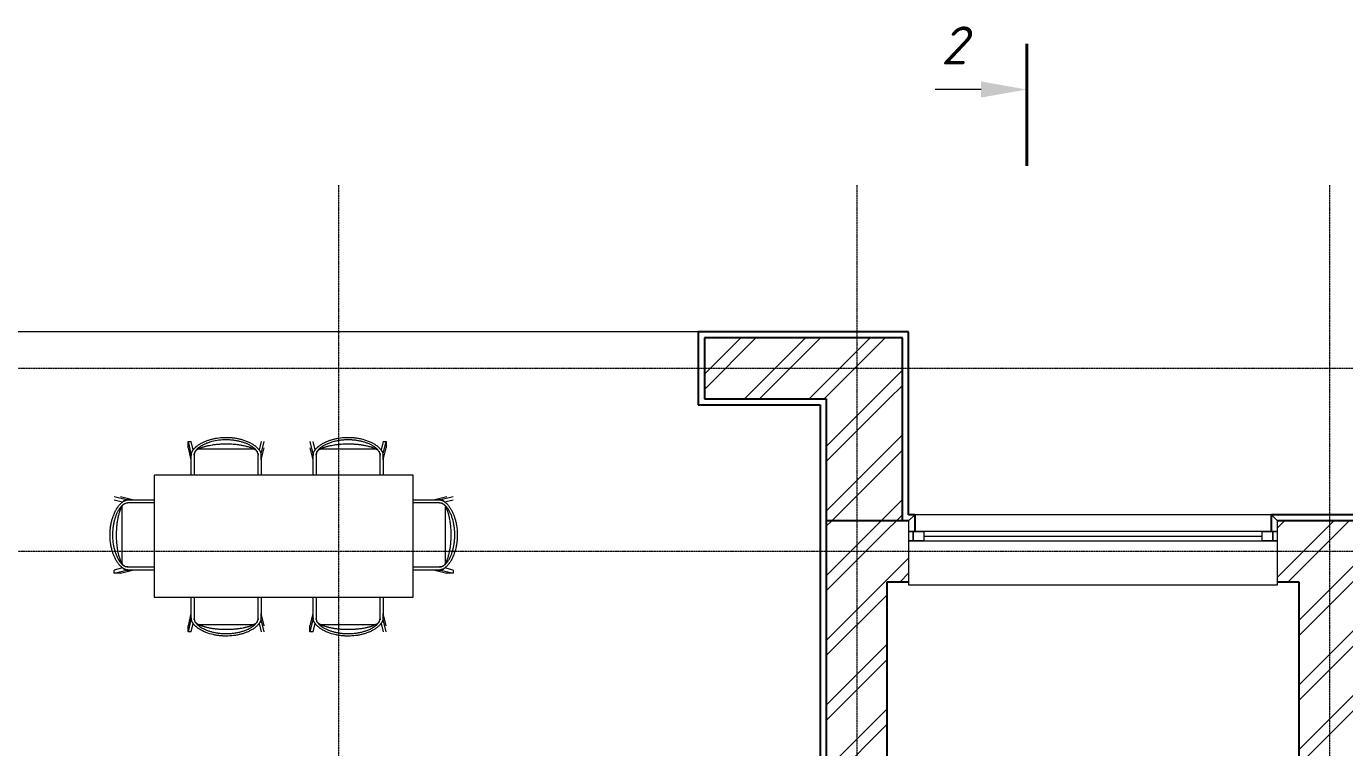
# Model space of a CAD drawing. Header units: millimetres. Extents: x -5016 to 45820, y -6019 to 24496.
# Drawn here: x 4053 to 12700, y 14212 to 18943 of the extents above; entities that cross this region are included whole.
import ezdxf

# ---------------------------------------------------------------- set-up
doc = ezdxf.new("R2010")
doc.units = ezdxf.units.MM
doc.linetypes.add('Осевая 12-2-2', pattern=[16, 12, -2, 0, -2])
doc.linetypes.add('Пунктир 2-1_5', pattern=[3.5, 2, -1.5])
for name, color, linetype, lineweight in [('A-FLOR', 9, 'Continuous', 13), ('A-GLAZ', 8, 'Continuous', 13), ('A-WALL', 8, 'Continuous', 13), ('A-WALL-PATT', 8, 'Continuous', 13), ('G-ANNO-SYMB', 8, 'Continuous', 13), ('I-FURN', 9, 'Continuous', 13), ('S-GRID', 8, 'Continuous', 13), ('S-STRS', 9, 'Continuous', 13), ('АР_подложка', 8, 'Continuous', 13)]:
    doc.layers.add(name, color=color, linetype=linetype, lineweight=lineweight)
doc.styles.add('ISOCPEUR_I', font='isocpeui.ttf', dxfattribs={"height": 250})
pattern_1 = [(45, (0, 0), (-212.132, 212.132), []), (45, (0, 100), (-212.132, 212.132), [])]

# ---------------------------------------------------------------- blocks, each defined once
blk = doc.blocks.new('INT Стол прямоугольный - INT Стол прямоугольный-1564054-Этаж 1 - Планировка')
at = {"layer": 'I-FURN'}
for p, q in [((850, 400), (-850, 400)), ((-850, 400), (-850, -400)), ((850, -400), (850, 400)), ((-850, -400), (850, -400))]:
    blk.add_line(p, q, dxfattribs=at)
blk = doc.blocks.new('INT Стул Wooden - INT Стул Wooden-V5-Этаж 1 - Планировка')
at = {"layer": 'I-FURN'}
for p, q in [((-230, -160), (-230, -32.4)), ((-210, -32.4), (-210, -163.9)), ((210, -163.9), (210, -32.4)), ((230, -32.4), (230, -160)), ((-230.7, -132.8), (-250, -212.2)), ((-230.5, -171.9), (-250, -252.2)), ((-230.7, -132.8), (-230.5, -171.9)), ((-230, -160), (-230, -171.5)), ((-210, -173.4), (-210, -163.9)), ((210, -163.9), (210, -173.4)), ((230, -171.5), (230, -160)), ((230.5, -171.9), (230.7, -132.8)), ((250, -252.2), (230.5, -171.9)), ((250, -212.2), (230.7, -132.8)), ((-230, -252.2), (-216.7, -197.7)), ((-182.7, -203.4), (182.7, -203.4)), ((216.7, -197.7), (230, -252.2)), ((250, -252.2), (230, -252.2)), ((250, -212.2), (250, -252.2))]:
    blk.add_line(p, q, dxfattribs=at)
for points, knots in [([(230, -160), (229.8, -163.5), (228.9, -170.5), (226.5, -178.8), (224, -185.1), (220.7, -191.2), (216.7, -197.1), (212.9, -201.9), (210.7, -204.6), (207.3, -208.6), (202.9, -212.9), (197.7, -217.7), (192.3, -222.3), (185.3, -227.6), (176.5, -233.6), (167.4, -239.1), (158.1, -244.2), (145.4, -250.5), (128.9, -257.5), (107.7, -264.7), (85, -270.8), (53.1, -277), (20.4, -280.1), (-12.2, -280.1), (-36.7, -278.5), (-61, -275.4), (-85, -270.8), (-108.7, -264.4), (-131.8, -256.4), (-150.4, -248.2), (-164.8, -240.7), (-173.5, -235.5), (-180.2, -231.1), (-185.2, -227.6), (-190.1, -224), (-194.8, -220.2), (-199.3, -216.2), (-203.8, -212.1), (-208, -207.8), (-211.3, -204), (-213.8, -200.8), (-216.2, -197.6), (-219.2, -193.5), (-222.3, -188.3), (-224.9, -183), (-226.9, -177.5), (-229, -170), (-229.8, -164), (-230, -160)], [-1, -1, -1, -1, -0.980978, -0.961957, -0.952446, -0.942935, -0.923913, -0.914402, -0.909647, -0.904891, -0.88587, -0.876359, -0.866848, -0.847826, -0.828804, -0.809783, -0.790761, -0.771739, -0.733696, -0.695652, -0.652174, -0.608696, -0.521739, -0.478261, -0.434783, -0.391304, -0.347826, -0.304348, -0.26087, -0.217391, -0.195652, -0.173913, -0.163043, -0.152174, -0.141304, -0.130435, -0.119565, -0.108696, -0.097826, -0.086957, -0.081522, -0.076087, -0.065217, -0.054348, -0.043478, -0.032609, -0.021739, 0, 0, 0, 0]), ([(-230, -171.5), (-229.3, -175.1), (-227.8, -180.2), (-224.9, -186.5), (-222.7, -190.2), (-221.2, -192.4), (-220.6, -193.2), (-220.6, -193.3)], [-1, -1, -1, -1, -0.97916667, -0.96875, -0.95833333, -0.953125, -0.95238095, -0.95238095, -0.95238095, -0.95238095]), ([(-210, -163.9), (-209.7, -167.5), (-208.5, -174.2), (-206, -181.3), (-203.9, -185.8), (-202.3, -188.7), (-199.1, -193.7), (-194.5, -199), (-190.4, -203.3), (-188, -205.7), (-184.2, -209.2), (-179.5, -213), (-174.6, -216.5), (-171.8, -218.5), (-167.5, -221.4), (-160.9, -225.5), (-151.7, -230.5), (-142.4, -235.1), (-132.7, -239.3), (-119.8, -244.3), (-103.2, -249.7), (-82.1, -255.1), (-59.6, -259.4), (-35.8, -262.3), (-12, -263.8), (20, -263.8), (59.7, -260.2), (98.7, -251.5), (125, -242.5), (139.6, -236.4), (148.5, -232.1), (155.5, -228.4), (160.7, -225.6), (165.8, -222.5), (170.7, -219.3), (175.6, -215.8), (180.4, -212.3), (184.2, -209.1), (187.1, -206.5), (189.2, -204.4), (191.3, -202.3), (194, -199.5), (197.3, -195.7), (200.3, -191.8), (202.4, -188.6), (203.8, -186.1), (205, -183.5), (206.5, -180), (208.6, -173.7), (209.6, -167.9), (210, -163.9)], [-1, -1, -1, -1, -0.979167, -0.958333, -0.953125, -0.947917, -0.9375, -0.916667, -0.90625, -0.901042, -0.895833, -0.875, -0.864583, -0.859375, -0.854167, -0.833333, -0.8125, -0.791667, -0.770833, -0.75, -0.708333, -0.666667, -0.619048, -0.571429, -0.52381, -0.47619, -0.380952, -0.285714, -0.238095, -0.214286, -0.190476, -0.178571, -0.166667, -0.154762, -0.142857, -0.130952, -0.119048, -0.107143, -0.10119, -0.095238, -0.089286, -0.083333, -0.071429, -0.059524, -0.053571, -0.047619, -0.041667, -0.035714, -0.02381, 0, 0, 0, 0]), ([(220.6, -193.3), (221.1, -192.5), (222.3, -190.9), (224.3, -187.6), (227.4, -181.5), (229.2, -175.6), (230, -171.5)], [-0.04761905, -0.04761905, -0.04761905, -0.04761905, -0.04166667, -0.03571429, -0.02380952, 0, 0, 0, 0]), ([(-201.1, -190.4), (-201.7, -189.7), (-203.3, -187.7), (-204.7, -185.5), (-205.6, -183.9)], [-0.0431279, -0.0431279, -0.0431279, -0.0431279, -0.0375, -0.025, -0.025, -0.025, -0.025]), ([(198.1, -193.7), (197.8, -194), (195.5, -196.1), (190.4, -199.6), (184.5, -202.7), (181, -204.6), (179.8, -205.2), (177.9, -206.2), (173.7, -208.3), (168.4, -210.5), (163, -212.6), (157.7, -214.6), (150.8, -217), (142.5, -219.5), (134.2, -221.8), (125.8, -224), (117.3, -225.9), (106.1, -228.2), (90.2, -231), (69, -233.9), (46.2, -236), (23.1, -237.3), (0.1, -237.7), (-23.1, -237.3), (-46, -236), (-69.2, -233.9), (-88, -231.3), (-103.3, -228.7), (-118.5, -225.7), (-133.1, -222.2), (-146.1, -218.4), (-153.5, -216.1), (-158.9, -214.1), (-164.4, -212.1), (-169.7, -210), (-174.2, -208), (-177.2, -206.6), (-178.9, -205.7), (-180.1, -205.1), (-181.4, -204.4), (-183.1, -203.5), (-186.1, -201.9), (-190.4, -199.5), (-194.3, -196.9), (-196.9, -194.8), (-197.9, -193.9), (-198.2, -193.6)], [-0.9467731, -0.9467731, -0.9467731, -0.9467731, -0.94375, -0.925, -0.90625, -0.9015625, -0.8992187, -0.896875, -0.8875, -0.86875, -0.859375, -0.85, -0.83125, -0.8125, -0.79375, -0.775, -0.75625, -0.7375, -0.7, -0.65, -0.6, -0.55, -0.5, -0.45, -0.4, -0.35, -0.3, -0.275, -0.25, -0.2, -0.175, -0.1625, -0.15, -0.1375, -0.125, -0.1125, -0.10625, -0.103125, -0.1, -0.096875, -0.09375, -0.0875, -0.075, -0.0625, -0.05625, -0.053125, -0.053125, -0.053125, -0.053125]), ([(205.6, -183.8), (204.7, -185.4), (203.3, -187.7), (201.6, -189.8), (201.1, -190.4)], [-0.975298, -0.975298, -0.975298, -0.975298, -0.9625, -0.95685193, -0.95685193, -0.95685193, -0.95685193])]:
    blk.add_open_spline(points, degree=3, knots=knots, dxfattribs=at)
blk = doc.blocks.new('INT Стул Wooden - INT Стул Wooden-V6-Этаж 1 - Планировка')
at = {"layer": 'I-FURN'}
for p, q in [((-250, 252.2), (-230.5, 171.9)), ((-250, 212.2), (-230.7, 132.8)), ((-216.7, 197.7), (-230, 252.2)), ((-210, 163.9), (-210, 173.4)), ((182.7, 203.4), (-182.7, 203.4)), ((210, 173.4), (210, 163.9)), ((230, 252.2), (216.7, 197.7)), ((230, 252.2), (250, 252.2)), ((230.5, 171.9), (250, 252.2)), ((230.7, 132.8), (250, 212.2)), ((250, 252.2), (250, 212.2)), ((-230.5, 171.9), (-230.7, 132.8)), ((-230, 171.5), (-230, 160)), ((-230, 32.4), (-230, 160)), ((-210, 163.9), (-210, 32.4)), ((210, 32.4), (210, 163.9)), ((230, 160), (230, 171.5)), ((230, 160), (230, 32.4)), ((230.7, 132.8), (230.5, 171.9))]:
    blk.add_line(p, q, dxfattribs=at)
for points, knots in [([(-230, 160), (-229.8, 163.5), (-228.9, 170.5), (-226.6, 178.7), (-224, 185), (-220.7, 191.2), (-216.7, 197.1), (-212.9, 201.9), (-210.7, 204.6), (-207.3, 208.6), (-202.9, 213), (-197.6, 217.7), (-192.3, 222.3), (-185.2, 227.7), (-176.4, 233.6), (-167.4, 239.2), (-158, 244.2), (-145.4, 250.5), (-128.9, 257.5), (-107.7, 264.7), (-85, 270.8), (-53.1, 277), (-20.4, 280.1), (12.3, 280.1), (36.7, 278.5), (61.1, 275.4), (93, 269.2), (124.4, 259.7), (150.4, 248.2), (164.8, 240.7), (173.5, 235.5), (180.3, 231), (185.3, 227.6), (190.1, 224), (194.8, 220.2), (199.4, 216.2), (203.8, 212), (208.1, 207.7), (211.3, 204), (213.8, 200.8), (216.2, 197.6), (219.2, 193.5), (222.3, 188.4), (224.9, 183.1), (226.9, 177.6), (228.9, 170), (229.8, 164.1), (230, 160)], [-1, -1, -1, -1, -0.980978, -0.961957, -0.952446, -0.942935, -0.923913, -0.914402, -0.909647, -0.904891, -0.88587, -0.876359, -0.866848, -0.847826, -0.828804, -0.809783, -0.790761, -0.771739, -0.733696, -0.695652, -0.652174, -0.608696, -0.521739, -0.478261, -0.434783, -0.391304, -0.347826, -0.26087, -0.217391, -0.195652, -0.173913, -0.163043, -0.152174, -0.141304, -0.130435, -0.119565, -0.108696, -0.097826, -0.086957, -0.081522, -0.076087, -0.065217, -0.054348, -0.043478, -0.032609, -0.021739, 0, 0, 0, 0]), ([(210, 163.9), (209.7, 167.4), (208.5, 174.2), (206.1, 181.3), (203.9, 185.8), (202.3, 188.7), (199.1, 193.7), (194.5, 199), (190.3, 203.3), (187.9, 205.7), (184.1, 209.2), (179.4, 213), (174.5, 216.6), (171.6, 218.6), (167.4, 221.5), (160.7, 225.6), (151.6, 230.6), (142.3, 235.1), (132.7, 239.3), (119.8, 244.3), (103.3, 249.7), (82.1, 255.1), (59.6, 259.4), (35.9, 262.3), (12, 263.8), (-12, 263.8), (-35.8, 262.3), (-59.6, 259.4), (-83.1, 255), (-106.1, 249), (-124.9, 242.5), (-139.6, 236.3), (-148.6, 232.1), (-155.6, 228.4), (-160.8, 225.5), (-165.9, 222.4), (-170.9, 219.2), (-175.7, 215.8), (-180.4, 212.2), (-184.3, 209.1), (-187.2, 206.4), (-189.2, 204.4), (-191.3, 202.3), (-194, 199.5), (-197.3, 195.8), (-200.3, 191.9), (-202.3, 188.6), (-203.7, 186.1), (-205, 183.6), (-206.4, 180.1), (-208.6, 173.8), (-209.6, 168), (-210, 163.9)], [-1, -1, -1, -1, -0.979167, -0.958333, -0.953125, -0.947917, -0.9375, -0.916667, -0.90625, -0.901042, -0.895833, -0.875, -0.864583, -0.859375, -0.854167, -0.833333, -0.8125, -0.791667, -0.770833, -0.75, -0.708333, -0.666667, -0.619048, -0.571429, -0.52381, -0.47619, -0.428571, -0.380952, -0.333333, -0.285714, -0.238095, -0.214286, -0.190476, -0.178571, -0.166667, -0.154762, -0.142857, -0.130952, -0.119048, -0.107143, -0.10119, -0.095238, -0.089286, -0.083333, -0.071429, -0.059524, -0.053571, -0.047619, -0.041667, -0.035714, -0.02381, 0, 0, 0, 0]), ([(-220.6, 193.3), (-221.1, 192.5), (-222.3, 190.9), (-224.3, 187.6), (-226.5, 183.2), (-228.6, 177.6), (-229.6, 173.5), (-230, 171.5)], [-0.04761905, -0.04761905, -0.04761905, -0.04761905, -0.04166667, -0.03571429, -0.02380952, -0.01190476, 0, 0, 0, 0]), ([(-205.6, 183.9), (-204.7, 185.5), (-203.3, 187.7), (-201.7, 189.7), (-201.1, 190.4)], [-0.97502393, -0.97502393, -0.97502393, -0.97502393, -0.9625, -0.9568721, -0.9568721, -0.9568721, -0.9568721]), ([(-198.2, 193.6), (-197.9, 193.9), (-195.5, 196.1), (-190.4, 199.6), (-184.6, 202.7), (-181.1, 204.5), (-179.8, 205.2), (-177.9, 206.2), (-173.7, 208.3), (-168.4, 210.5), (-163, 212.6), (-157.6, 214.6), (-150.7, 217), (-142.4, 219.5), (-134.1, 221.9), (-125.8, 224), (-117.5, 225.8), (-106.2, 228.2), (-89.9, 231.1), (-69.2, 233.9), (-46, 236), (-23.1, 237.3), (0.1, 237.7), (23.1, 237.3), (46.2, 236), (69, 233.9), (92.1, 230.7), (110.8, 227.3), (125.8, 224), (137, 221.1), (146.2, 218.4), (153.6, 216), (159, 214.1), (164.4, 212.1), (169.7, 210), (174.1, 208), (177.1, 206.6), (178.8, 205.7), (180.1, 205.1), (181.3, 204.4), (183, 203.5), (186, 201.9), (190.3, 199.6), (194.3, 196.9), (196.8, 194.9), (197.8, 193.9), (198.2, 193.6)], [-0.9467413, -0.9467413, -0.9467413, -0.9467413, -0.94375, -0.925, -0.90625, -0.9015625, -0.8992187, -0.896875, -0.8875, -0.86875, -0.859375, -0.85, -0.83125, -0.8125, -0.79375, -0.775, -0.75625, -0.7375, -0.7, -0.65, -0.6, -0.55, -0.5, -0.45, -0.4, -0.35, -0.3, -0.25, -0.225, -0.2, -0.175, -0.1625, -0.15, -0.1375, -0.125, -0.1125, -0.10625, -0.103125, -0.1, -0.096875, -0.09375, -0.0875, -0.075, -0.0625, -0.05625, -0.053125, -0.053125, -0.053125, -0.053125]), ([(201.1, 190.4), (201.6, 189.8), (203.2, 187.7), (204.7, 185.5), (205.6, 183.9)], [-0.04314807, -0.04314807, -0.04314807, -0.04314807, -0.0375, -0.025, -0.025, -0.025, -0.025]), ([(230, 171.5), (229.3, 175.1), (227.8, 180.2), (224.9, 186.5), (222.7, 190.2), (221.2, 192.4), (220.6, 193.2), (220.6, 193.3)], [-1, -1, -1, -1, -0.97916667, -0.96875, -0.95833333, -0.953125, -0.95238095, -0.95238095, -0.95238095, -0.95238095])]:
    blk.add_open_spline(points, degree=3, knots=knots, dxfattribs=at)
blk = doc.blocks.new('INT Стул Wooden - INT Стул Wooden-V7-Этаж 1 - Планировка')
at = {"layer": 'I-FURN'}
for p, q in [((-230, -160), (-230, 8.9)), ((-210, 8.9), (-210, -163.9)), ((210, -163.9), (210, 8.9)), ((230, 8.9), (230, -160)), ((-230.7, -132.8), (-250, -212.2)), ((-230.5, -171.9), (-250, -252.2)), ((-230.7, -132.8), (-230.5, -171.9)), ((-230, -160), (-230, -171.5)), ((-210, -173.4), (-210, -163.9)), ((210, -163.9), (210, -173.4)), ((230, -171.5), (230, -160)), ((230.5, -171.9), (230.7, -132.8)), ((250, -252.2), (230.5, -171.9)), ((250, -212.2), (230.7, -132.8)), ((-230, -252.2), (-216.7, -197.7)), ((-182.7, -203.4), (182.7, -203.4)), ((216.7, -197.7), (230, -252.2)), ((250, -252.2), (230, -252.2)), ((250, -212.2), (250, -252.2))]:
    blk.add_line(p, q, dxfattribs=at)
for points, knots in [([(230, -160), (229.8, -163.5), (228.9, -170.5), (226.5, -178.8), (224, -185.1), (220.7, -191.2), (216.7, -197.1), (212.9, -201.9), (210.7, -204.6), (207.3, -208.6), (202.9, -212.9), (197.7, -217.7), (192.3, -222.3), (185.3, -227.6), (176.5, -233.6), (167.4, -239.1), (158.1, -244.2), (145.4, -250.5), (128.9, -257.5), (107.7, -264.7), (85, -270.8), (53.1, -277), (20.4, -280.1), (-12.2, -280.1), (-36.7, -278.5), (-61, -275.4), (-85, -270.8), (-108.7, -264.4), (-131.8, -256.4), (-150.4, -248.2), (-164.8, -240.7), (-173.5, -235.5), (-180.2, -231.1), (-185.2, -227.6), (-190.1, -224), (-194.8, -220.2), (-199.3, -216.2), (-203.8, -212.1), (-208, -207.8), (-211.3, -204), (-213.8, -200.8), (-216.2, -197.6), (-219.2, -193.5), (-222.3, -188.3), (-224.9, -183), (-226.9, -177.5), (-229, -170), (-229.8, -164), (-230, -160)], [-1, -1, -1, -1, -0.980978, -0.961957, -0.952446, -0.942935, -0.923913, -0.914402, -0.909647, -0.904891, -0.88587, -0.876359, -0.866848, -0.847826, -0.828804, -0.809783, -0.790761, -0.771739, -0.733696, -0.695652, -0.652174, -0.608696, -0.521739, -0.478261, -0.434783, -0.391304, -0.347826, -0.304348, -0.26087, -0.217391, -0.195652, -0.173913, -0.163043, -0.152174, -0.141304, -0.130435, -0.119565, -0.108696, -0.097826, -0.086957, -0.081522, -0.076087, -0.065217, -0.054348, -0.043478, -0.032609, -0.021739, 0, 0, 0, 0]), ([(-230, -171.5), (-229.3, -175.1), (-227.8, -180.2), (-224.9, -186.5), (-222.7, -190.2), (-221.2, -192.4), (-220.6, -193.2), (-220.6, -193.3)], [-1, -1, -1, -1, -0.97916667, -0.96875, -0.95833333, -0.953125, -0.95238095, -0.95238095, -0.95238095, -0.95238095]), ([(-210, -163.9), (-209.7, -167.5), (-208.5, -174.2), (-206, -181.3), (-203.9, -185.8), (-202.3, -188.7), (-199.1, -193.7), (-194.5, -199), (-190.4, -203.3), (-188, -205.7), (-184.2, -209.2), (-179.5, -213), (-174.6, -216.5), (-171.8, -218.5), (-167.5, -221.4), (-160.9, -225.5), (-151.7, -230.5), (-142.4, -235.1), (-132.7, -239.3), (-119.8, -244.3), (-103.2, -249.7), (-82.1, -255.1), (-59.6, -259.4), (-35.8, -262.3), (-12, -263.8), (20, -263.8), (59.7, -260.2), (98.7, -251.5), (125, -242.5), (139.6, -236.4), (148.5, -232.1), (155.5, -228.4), (160.7, -225.6), (165.8, -222.5), (170.7, -219.3), (175.6, -215.8), (180.4, -212.3), (184.2, -209.1), (187.1, -206.5), (189.2, -204.4), (191.3, -202.3), (194, -199.5), (197.3, -195.7), (200.3, -191.8), (202.4, -188.6), (203.8, -186.1), (205, -183.5), (206.5, -180), (208.6, -173.7), (209.6, -167.9), (210, -163.9)], [-1, -1, -1, -1, -0.979167, -0.958333, -0.953125, -0.947917, -0.9375, -0.916667, -0.90625, -0.901042, -0.895833, -0.875, -0.864583, -0.859375, -0.854167, -0.833333, -0.8125, -0.791667, -0.770833, -0.75, -0.708333, -0.666667, -0.619048, -0.571429, -0.52381, -0.47619, -0.380952, -0.285714, -0.238095, -0.214286, -0.190476, -0.178571, -0.166667, -0.154762, -0.142857, -0.130952, -0.119048, -0.107143, -0.10119, -0.095238, -0.089286, -0.083333, -0.071429, -0.059524, -0.053571, -0.047619, -0.041667, -0.035714, -0.02381, 0, 0, 0, 0]), ([(220.6, -193.3), (221.1, -192.5), (222.3, -190.9), (224.3, -187.6), (227.4, -181.5), (229.2, -175.6), (230, -171.5)], [-0.04761905, -0.04761905, -0.04761905, -0.04761905, -0.04166667, -0.03571429, -0.02380952, 0, 0, 0, 0]), ([(-201.1, -190.4), (-201.7, -189.7), (-203.3, -187.7), (-204.7, -185.5), (-205.6, -183.9)], [-0.0431279, -0.0431279, -0.0431279, -0.0431279, -0.0375, -0.025, -0.025, -0.025, -0.025]), ([(198.1, -193.7), (197.8, -194), (195.5, -196.1), (190.4, -199.6), (184.5, -202.7), (181, -204.6), (179.8, -205.2), (177.9, -206.2), (173.7, -208.3), (168.4, -210.5), (163, -212.6), (157.7, -214.6), (150.8, -217), (142.5, -219.5), (134.2, -221.8), (125.8, -224), (117.3, -225.9), (106.1, -228.2), (90.2, -231), (69, -233.9), (46.2, -236), (23.1, -237.3), (0.1, -237.7), (-23.1, -237.3), (-46, -236), (-69.2, -233.9), (-88, -231.3), (-103.3, -228.7), (-118.5, -225.7), (-133.1, -222.2), (-146.1, -218.4), (-153.5, -216.1), (-158.9, -214.1), (-164.4, -212.1), (-169.7, -210), (-174.2, -208), (-177.2, -206.6), (-178.9, -205.7), (-180.1, -205.1), (-181.4, -204.4), (-183.1, -203.5), (-186.1, -201.9), (-190.4, -199.5), (-194.3, -196.9), (-196.9, -194.8), (-197.9, -193.9), (-198.2, -193.6)], [-0.9467731, -0.9467731, -0.9467731, -0.9467731, -0.94375, -0.925, -0.90625, -0.9015625, -0.8992187, -0.896875, -0.8875, -0.86875, -0.859375, -0.85, -0.83125, -0.8125, -0.79375, -0.775, -0.75625, -0.7375, -0.7, -0.65, -0.6, -0.55, -0.5, -0.45, -0.4, -0.35, -0.3, -0.275, -0.25, -0.2, -0.175, -0.1625, -0.15, -0.1375, -0.125, -0.1125, -0.10625, -0.103125, -0.1, -0.096875, -0.09375, -0.0875, -0.075, -0.0625, -0.05625, -0.053125, -0.053125, -0.053125, -0.053125]), ([(205.6, -183.8), (204.7, -185.4), (203.3, -187.7), (201.6, -189.8), (201.1, -190.4)], [-0.975298, -0.975298, -0.975298, -0.975298, -0.9625, -0.95685193, -0.95685193, -0.95685193, -0.95685193])]:
    blk.add_open_spline(points, degree=3, knots=knots, dxfattribs=at)
blk = doc.blocks.new('INT Стул Wooden - INT Стул Wooden-V8-Этаж 1 - Планировка')
at = {"layer": 'I-FURN'}
for p, q in [((-250, 252.2), (-230.5, 171.9)), ((-250, 212.2), (-230.7, 132.8)), ((-216.7, 197.7), (-230, 252.2)), ((-210, 163.9), (-210, 173.4)), ((182.7, 203.4), (-182.7, 203.4)), ((210, 173.4), (210, 163.9)), ((230, 252.2), (216.7, 197.7)), ((230, 252.2), (250, 252.2)), ((230.5, 171.9), (250, 252.2)), ((230.7, 132.8), (250, 212.2)), ((250, 252.2), (250, 212.2)), ((-230.5, 171.9), (-230.7, 132.8)), ((-230, 171.5), (-230, 160)), ((-230, 24.4), (-230, 160)), ((-210, 163.9), (-210, 24.4)), ((210, 24.4), (210, 163.9)), ((230, 160), (230, 171.5)), ((230, 160), (230, 24.4)), ((230.7, 132.8), (230.5, 171.9))]:
    blk.add_line(p, q, dxfattribs=at)
for points, knots in [([(-230, 160), (-229.8, 163.5), (-228.9, 170.5), (-226.6, 178.7), (-224, 185), (-220.7, 191.2), (-216.7, 197.1), (-212.9, 201.9), (-210.7, 204.6), (-207.3, 208.6), (-202.9, 213), (-197.6, 217.7), (-192.3, 222.3), (-185.2, 227.7), (-176.4, 233.6), (-167.4, 239.2), (-158, 244.2), (-145.4, 250.5), (-128.9, 257.5), (-107.7, 264.7), (-85, 270.8), (-53.1, 277), (-20.4, 280.1), (12.3, 280.1), (36.7, 278.5), (61.1, 275.4), (93, 269.2), (124.4, 259.7), (150.4, 248.2), (164.8, 240.7), (173.5, 235.5), (180.3, 231), (185.3, 227.6), (190.1, 224), (194.8, 220.2), (199.4, 216.2), (203.8, 212), (208.1, 207.7), (211.3, 204), (213.8, 200.8), (216.2, 197.6), (219.2, 193.5), (222.3, 188.4), (224.9, 183.1), (226.9, 177.6), (228.9, 170), (229.8, 164.1), (230, 160)], [-1, -1, -1, -1, -0.980978, -0.961957, -0.952446, -0.942935, -0.923913, -0.914402, -0.909647, -0.904891, -0.88587, -0.876359, -0.866848, -0.847826, -0.828804, -0.809783, -0.790761, -0.771739, -0.733696, -0.695652, -0.652174, -0.608696, -0.521739, -0.478261, -0.434783, -0.391304, -0.347826, -0.26087, -0.217391, -0.195652, -0.173913, -0.163043, -0.152174, -0.141304, -0.130435, -0.119565, -0.108696, -0.097826, -0.086957, -0.081522, -0.076087, -0.065217, -0.054348, -0.043478, -0.032609, -0.021739, 0, 0, 0, 0]), ([(210, 163.9), (209.7, 167.4), (208.5, 174.2), (206.1, 181.3), (203.9, 185.8), (202.3, 188.7), (199.1, 193.7), (194.5, 199), (190.3, 203.3), (187.9, 205.7), (184.1, 209.2), (179.4, 213), (174.5, 216.6), (171.6, 218.6), (167.4, 221.5), (160.7, 225.6), (151.6, 230.6), (142.3, 235.1), (132.7, 239.3), (119.8, 244.3), (103.3, 249.7), (82.1, 255.1), (59.6, 259.4), (35.9, 262.3), (12, 263.8), (-12, 263.8), (-35.8, 262.3), (-59.6, 259.4), (-83.1, 255), (-106.1, 249), (-124.9, 242.5), (-139.6, 236.3), (-148.6, 232.1), (-155.6, 228.4), (-160.8, 225.5), (-165.9, 222.4), (-170.9, 219.2), (-175.7, 215.8), (-180.4, 212.2), (-184.3, 209.1), (-187.2, 206.4), (-189.2, 204.4), (-191.3, 202.3), (-194, 199.5), (-197.3, 195.8), (-200.3, 191.9), (-202.3, 188.6), (-203.7, 186.1), (-205, 183.6), (-206.4, 180.1), (-208.6, 173.8), (-209.6, 168), (-210, 163.9)], [-1, -1, -1, -1, -0.979167, -0.958333, -0.953125, -0.947917, -0.9375, -0.916667, -0.90625, -0.901042, -0.895833, -0.875, -0.864583, -0.859375, -0.854167, -0.833333, -0.8125, -0.791667, -0.770833, -0.75, -0.708333, -0.666667, -0.619048, -0.571429, -0.52381, -0.47619, -0.428571, -0.380952, -0.333333, -0.285714, -0.238095, -0.214286, -0.190476, -0.178571, -0.166667, -0.154762, -0.142857, -0.130952, -0.119048, -0.107143, -0.10119, -0.095238, -0.089286, -0.083333, -0.071429, -0.059524, -0.053571, -0.047619, -0.041667, -0.035714, -0.02381, 0, 0, 0, 0]), ([(-220.6, 193.3), (-221.1, 192.5), (-222.3, 190.9), (-224.3, 187.6), (-226.5, 183.2), (-228.6, 177.6), (-229.6, 173.5), (-230, 171.5)], [-0.04761905, -0.04761905, -0.04761905, -0.04761905, -0.04166667, -0.03571429, -0.02380952, -0.01190476, 0, 0, 0, 0]), ([(-205.6, 183.9), (-204.7, 185.5), (-203.3, 187.7), (-201.7, 189.7), (-201.1, 190.4)], [-0.97502393, -0.97502393, -0.97502393, -0.97502393, -0.9625, -0.9568721, -0.9568721, -0.9568721, -0.9568721]), ([(-198.2, 193.6), (-197.9, 193.9), (-195.5, 196.1), (-190.4, 199.6), (-184.6, 202.7), (-181.1, 204.5), (-179.8, 205.2), (-177.9, 206.2), (-173.7, 208.3), (-168.4, 210.5), (-163, 212.6), (-157.6, 214.6), (-150.7, 217), (-142.4, 219.5), (-134.1, 221.9), (-125.8, 224), (-117.5, 225.8), (-106.2, 228.2), (-89.9, 231.1), (-69.2, 233.9), (-46, 236), (-23.1, 237.3), (0.1, 237.7), (23.1, 237.3), (46.2, 236), (69, 233.9), (92.1, 230.7), (110.8, 227.3), (125.8, 224), (137, 221.1), (146.2, 218.4), (153.6, 216), (159, 214.1), (164.4, 212.1), (169.7, 210), (174.1, 208), (177.1, 206.6), (178.8, 205.7), (180.1, 205.1), (181.3, 204.4), (183, 203.5), (186, 201.9), (190.3, 199.6), (194.3, 196.9), (196.8, 194.9), (197.8, 193.9), (198.2, 193.6)], [-0.9467413, -0.9467413, -0.9467413, -0.9467413, -0.94375, -0.925, -0.90625, -0.9015625, -0.8992187, -0.896875, -0.8875, -0.86875, -0.859375, -0.85, -0.83125, -0.8125, -0.79375, -0.775, -0.75625, -0.7375, -0.7, -0.65, -0.6, -0.55, -0.5, -0.45, -0.4, -0.35, -0.3, -0.25, -0.225, -0.2, -0.175, -0.1625, -0.15, -0.1375, -0.125, -0.1125, -0.10625, -0.103125, -0.1, -0.096875, -0.09375, -0.0875, -0.075, -0.0625, -0.05625, -0.053125, -0.053125, -0.053125, -0.053125]), ([(201.1, 190.4), (201.6, 189.8), (203.2, 187.7), (204.7, 185.5), (205.6, 183.9)], [-0.04314807, -0.04314807, -0.04314807, -0.04314807, -0.0375, -0.025, -0.025, -0.025, -0.025]), ([(230, 171.5), (229.3, 175.1), (227.8, 180.2), (224.9, 186.5), (222.7, 190.2), (221.2, 192.4), (220.6, 193.2), (220.6, 193.3)], [-1, -1, -1, -1, -0.97916667, -0.96875, -0.95833333, -0.953125, -0.95238095, -0.95238095, -0.95238095, -0.95238095])]:
    blk.add_open_spline(points, degree=3, knots=knots, dxfattribs=at)
blk = doc.blocks.new('INT Стул Wooden - INT Стул Wooden-V9-Этаж 1 - Планировка')
at = {"layer": 'I-FURN'}
for p, q in [((-250, 252.2), (-230.5, 171.9)), ((-250, 212.2), (-230.7, 132.8)), ((-216.7, 197.7), (-230, 252.2)), ((-210, 163.9), (-210, 173.4)), ((182.7, 203.4), (-182.7, 203.4)), ((210, 173.4), (210, 163.9)), ((230, 252.2), (216.7, 197.7)), ((230, 252.2), (250, 252.2)), ((230.5, 171.9), (250, 252.2)), ((230.7, 132.8), (250, 212.2)), ((250, 252.2), (250, 212.2)), ((-230.5, 171.9), (-230.7, 132.8)), ((-230, 171.5), (-230, 160)), ((-230, -8.9), (-230, 160)), ((-210, 163.9), (-210, -8.9)), ((210, -8.9), (210, 163.9)), ((230, 160), (230, 171.5)), ((230, 160), (230, -8.9)), ((230.7, 132.8), (230.5, 171.9))]:
    blk.add_line(p, q, dxfattribs=at)
for points, knots in [([(-230, 160), (-229.8, 163.5), (-228.9, 170.5), (-226.6, 178.7), (-224, 185), (-220.7, 191.2), (-216.7, 197.1), (-212.9, 201.9), (-210.7, 204.6), (-207.3, 208.6), (-202.9, 213), (-197.6, 217.7), (-192.3, 222.3), (-185.2, 227.7), (-176.4, 233.6), (-167.4, 239.2), (-158, 244.2), (-145.4, 250.5), (-128.9, 257.5), (-107.7, 264.7), (-85, 270.8), (-53.1, 277), (-20.4, 280.1), (12.3, 280.1), (36.7, 278.5), (61.1, 275.4), (93, 269.2), (124.4, 259.7), (150.4, 248.2), (164.8, 240.7), (173.5, 235.5), (180.3, 231), (185.3, 227.6), (190.1, 224), (194.8, 220.2), (199.4, 216.2), (203.8, 212), (208.1, 207.7), (211.3, 204), (213.8, 200.8), (216.2, 197.6), (219.2, 193.5), (222.3, 188.4), (224.9, 183.1), (226.9, 177.6), (228.9, 170), (229.8, 164.1), (230, 160)], [-1, -1, -1, -1, -0.980978, -0.961957, -0.952446, -0.942935, -0.923913, -0.914402, -0.909647, -0.904891, -0.88587, -0.876359, -0.866848, -0.847826, -0.828804, -0.809783, -0.790761, -0.771739, -0.733696, -0.695652, -0.652174, -0.608696, -0.521739, -0.478261, -0.434783, -0.391304, -0.347826, -0.26087, -0.217391, -0.195652, -0.173913, -0.163043, -0.152174, -0.141304, -0.130435, -0.119565, -0.108696, -0.097826, -0.086957, -0.081522, -0.076087, -0.065217, -0.054348, -0.043478, -0.032609, -0.021739, 0, 0, 0, 0]), ([(210, 163.9), (209.7, 167.4), (208.5, 174.2), (206.1, 181.3), (203.9, 185.8), (202.3, 188.7), (199.1, 193.7), (194.5, 199), (190.3, 203.3), (187.9, 205.7), (184.1, 209.2), (179.4, 213), (174.5, 216.6), (171.6, 218.6), (167.4, 221.5), (160.7, 225.6), (151.6, 230.6), (142.3, 235.1), (132.7, 239.3), (119.8, 244.3), (103.3, 249.7), (82.1, 255.1), (59.6, 259.4), (35.9, 262.3), (12, 263.8), (-12, 263.8), (-35.8, 262.3), (-59.6, 259.4), (-83.1, 255), (-106.1, 249), (-124.9, 242.5), (-139.6, 236.3), (-148.6, 232.1), (-155.6, 228.4), (-160.8, 225.5), (-165.9, 222.4), (-170.9, 219.2), (-175.7, 215.8), (-180.4, 212.2), (-184.3, 209.1), (-187.2, 206.4), (-189.2, 204.4), (-191.3, 202.3), (-194, 199.5), (-197.3, 195.8), (-200.3, 191.9), (-202.3, 188.6), (-203.7, 186.1), (-205, 183.6), (-206.4, 180.1), (-208.6, 173.8), (-209.6, 168), (-210, 163.9)], [-1, -1, -1, -1, -0.979167, -0.958333, -0.953125, -0.947917, -0.9375, -0.916667, -0.90625, -0.901042, -0.895833, -0.875, -0.864583, -0.859375, -0.854167, -0.833333, -0.8125, -0.791667, -0.770833, -0.75, -0.708333, -0.666667, -0.619048, -0.571429, -0.52381, -0.47619, -0.428571, -0.380952, -0.333333, -0.285714, -0.238095, -0.214286, -0.190476, -0.178571, -0.166667, -0.154762, -0.142857, -0.130952, -0.119048, -0.107143, -0.10119, -0.095238, -0.089286, -0.083333, -0.071429, -0.059524, -0.053571, -0.047619, -0.041667, -0.035714, -0.02381, 0, 0, 0, 0]), ([(-220.6, 193.3), (-221.1, 192.5), (-222.3, 190.9), (-224.3, 187.6), (-226.5, 183.2), (-228.6, 177.6), (-229.6, 173.5), (-230, 171.5)], [-0.04761905, -0.04761905, -0.04761905, -0.04761905, -0.04166667, -0.03571429, -0.02380952, -0.01190476, 0, 0, 0, 0]), ([(-205.6, 183.9), (-204.7, 185.5), (-203.3, 187.7), (-201.7, 189.7), (-201.1, 190.4)], [-0.97502393, -0.97502393, -0.97502393, -0.97502393, -0.9625, -0.9568721, -0.9568721, -0.9568721, -0.9568721]), ([(-198.2, 193.6), (-197.9, 193.9), (-195.5, 196.1), (-190.4, 199.6), (-184.6, 202.7), (-181.2, 204.5), (-180.4, 204.9), (-180.3, 205)], [-0.94674129, -0.94674129, -0.94674129, -0.94674129, -0.94375, -0.925, -0.90625, -0.9015625, -0.90034445, -0.90034445, -0.90034445, -0.90034445]), ([(-180.1, 205.1), (-180, 205.1), (-179.6, 205.3), (-177.9, 206.2), (-173.7, 208.3), (-168.4, 210.5), (-163, 212.6), (-157.6, 214.6), (-150.7, 217), (-142.4, 219.5), (-134.1, 221.9), (-125.8, 224), (-117.5, 225.8), (-106.2, 228.2), (-89.9, 231.1), (-69.2, 233.9), (-46, 236), (-23.1, 237.3), (0.1, 237.7), (23.1, 237.3), (46.2, 236), (69, 233.9), (92.1, 230.7), (110.8, 227.3), (125.8, 224), (137, 221.1), (146.2, 218.4), (153.6, 216), (159, 214.1), (164.4, 212.1), (169.7, 210), (174.1, 208), (177.1, 206.6), (178.8, 205.7), (179.7, 205.3), (180.1, 205.1)], [-0.9, -0.9, -0.9, -0.9, -0.8992187, -0.896875, -0.8875, -0.86875, -0.859375, -0.85, -0.83125, -0.8125, -0.79375, -0.775, -0.75625, -0.7375, -0.7, -0.65, -0.6, -0.55, -0.5, -0.45, -0.4, -0.35, -0.3, -0.25, -0.225, -0.2, -0.175, -0.1625, -0.15, -0.1375, -0.125, -0.1125, -0.10625, -0.103125, -0.1, -0.1, -0.1, -0.1]), ([(180.3, 205), (180.6, 204.8), (181.4, 204.4), (183, 203.5), (186, 201.9), (190.3, 199.6), (194.3, 196.9), (196.8, 194.9), (197.8, 193.9), (198.2, 193.6)], [-0.09955405, -0.09955405, -0.09955405, -0.09955405, -0.096875, -0.09375, -0.0875, -0.075, -0.0625, -0.05625, -0.053125, -0.053125, -0.053125, -0.053125]), ([(201.1, 190.4), (201.6, 189.8), (203.2, 187.7), (204.7, 185.5), (205.6, 183.9)], [-0.04314807, -0.04314807, -0.04314807, -0.04314807, -0.0375, -0.025, -0.025, -0.025, -0.025]), ([(230, 171.5), (229.3, 175.1), (227.8, 180.2), (224.9, 186.5), (222.7, 190.2), (221.2, 192.4), (220.6, 193.2), (220.6, 193.3)], [-1, -1, -1, -1, -0.97916667, -0.96875, -0.95833333, -0.953125, -0.95238095, -0.95238095, -0.95238095, -0.95238095])]:
    blk.add_open_spline(points, degree=3, knots=knots, dxfattribs=at)
blk = doc.blocks.new('INT 20 Окно Прямоугольник 1ст - Ок-лестница 2420мм-1568873-Этаж 1 - Планировка')
at = {"layer": 'A-GLAZ'}
for p, q in [((-1170, 240), (-1210, 200)), ((-1210, 200), (-1210, 130)), ((1170, 240), (-1170, 240)), ((1210, 200), (1170, 240)), ((1210, 130), (1210, 200)), ((-1210, 130), (-1110, 130)), ((-1180, 130), (-1210, 130)), ((-1210, 130), (-1210, 70)), ((-1180, 70), (-1180, 130)), ((-1110, 130), (-1180, 130)), ((-1180, 130), (-1180, 70)), ((1110, 130), (1210, 130)), ((1180, 130), (1110, 130)), ((1210, 130), (1180, 130)), ((1180, 130), (1180, 70)), ((1180, 70), (1180, 130)), ((1210, 70), (1210, 130)), ((-1210, 70), (-1180, 70)), ((-1110, 70), (-1210, 70)), ((-1210, 70), (-1210, -200)), ((-1180, 70), (-1110, 70)), ((1210, 70), (1110, 70)), ((1110, 70), (1180, 70)), ((1180, 70), (1210, 70)), ((1210, -200), (1210, 70)), ((-1210, -200), (-1210, -220)), ((-1210, -220), (1210, -220)), ((1210, -220), (1210, -200))]:
    blk.add_line(p, q, dxfattribs=at)
blk = doc.blocks.new('INT 20 Откосы окон снаружи Прямоугольник - INT 20 Откосы окон снаружи Прямоугольник-1566588-Этаж 1 - Планировка')
at = {"layer": 'A-WALL', "lineweight": 25}
for p, q in [((-1186.7, 30), (-1186.7, -80)), ((1153.3, -80), (1153.3, 30))]:
    blk.add_line(p, q, dxfattribs=at)
blk = doc.blocks.new('INT 20 Откосы окон снаружи Прямоугольник - INT 20 Откосы окон снаружи Прямоугольник-1566600-Этаж 1 - Планировка')
at = {"layer": 'A-WALL', "lineweight": 25}
for p, q in [((-1186.7, 30), (-1186.7, -80)), ((1153.3, -80), (1153.3, 30))]:
    blk.add_line(p, q, dxfattribs=at)
blk = doc.blocks.new('INT 20 Стекло - Стекло-1566589-Этаж 1 - Планировка')
at = {"layer": 'A-GLAZ'}
for p, q in [((1820, 30), (-400, 30)), ((-400, 30), (-400, -30)), ((-400, 0), (1820, 0)), ((1820, -30), (1820, 30)), ((-400, -30), (1820, -30))]:
    blk.add_line(p, q, dxfattribs=at)
blk = doc.blocks.new('Разрез - Номер спереди-3576-Этаж 1 - Планировка')
at = {"layer": 'G-ANNO-SYMB'}
blk.add_hatch(color=256, dxfattribs=at).paths.add_polyline_path([(2.471, -3), (3, 0), (3.529, -3)])
at = {"layer": 'G-ANNO-SYMB', "lineweight": 40}
blk.add_line((0, 0), (8, 0), dxfattribs=at)
at = {"layer": 'G-ANNO-SYMB'}
blk.add_line((3, -3), (3, -6), dxfattribs=at)
blk = doc.blocks.new('АР_План_1_этажа')
at = {"layer": 'A-WALL-PATT', "lineweight": 9}
h = blk.add_hatch(dxfattribs=at)
h.set_pattern_fill('FP_1', color=256, style=0, pattern_type=2)
h.set_pattern_definition(pattern_1)
h.paths.add_polyline_path([(11968.2, 21172.6), (11968.2, 21572.6), (10668.2, 21572.6), (10668.2, 21172.6), (11468.2, 21172.6)])
h = blk.add_hatch(dxfattribs=at)
h.set_pattern_fill('FP_1', color=256, style=0, pattern_type=2)
h.set_pattern_definition(pattern_1)
h.paths.add_polyline_path([(11468.2, 20372.6), (11968.2, 20372.6), (11968.2, 21172.6), (11468.2, 21172.6), (11468.2, 20797.9)])
h = blk.add_hatch(dxfattribs=at)
h.set_pattern_fill('FP_1', color=256, style=0, pattern_type=2)
h.set_pattern_definition(pattern_1)
h.paths.add_polyline_path([(11868.2, 18672.6), (11868.2, 20372.6), (11468.2, 20372.6), (11468.2, 18672.6), (11680.5, 18672.6)])
h = blk.add_hatch(dxfattribs=at)
h.set_pattern_fill('FP_1', color=256, style=0, pattern_type=2)
h.set_pattern_definition(pattern_1)
h.paths.add_polyline_path([(14929.8, 19972.6), (14968.2, 19972.6), (14968.2, 20372.6), (14428.2, 20372.6), (14428.2, 19972.6), (14568.2, 19972.6)])
h.paths.add_polyline_path([(11868.2, 19972.6), (12008.2, 19972.6), (12008.2, 20372.6), (11868.2, 20372.6), (11868.2, 20242.6)])
h = blk.add_hatch(dxfattribs=at)
h.set_pattern_fill('FP_1', color=256, style=0, pattern_type=2)
h.set_pattern_definition(pattern_1)
h.paths.add_polyline_path([(14568.2, 18672.6), (14968.2, 18672.6), (14968.2, 19972.6), (14568.2, 19972.6)])
at = {"layer": 'A-FLOR'}
blk.add_line((10628.2, 21612.6), (3208.2, 21612.6), dxfattribs=at)
at = {"layer": 'A-WALL', "lineweight": 25}
for p, q in [((10628.2, 21612.6), (10628.2, 21132.6)), ((12008.2, 21612.6), (10628.2, 21612.6)), ((11968.2, 21572.6), (10668.2, 21572.6)), ((10668.2, 21572.6), (10668.2, 21172.6)), ((11968.2, 20372.6), (11968.2, 21572.6)), ((12008.2, 20412.6), (12008.2, 21612.6)), ((10628.2, 21132.6), (11428.2, 21132.6)), ((10668.2, 21172.6), (11468.2, 21172.6)), ((11428.2, 21132.6), (11428.2, 18712.6)), ((11468.2, 21172.6), (11468.2, 18672.6)), ((12048.2, 20412.6), (12008.2, 20412.6)), ((15008.2, 20412.6), (14388.2, 20412.6)), ((12008.2, 20372.6), (11468.2, 20372.6)), ((14968.2, 20372.6), (14428.2, 20372.6)), ((11868.2, 19972.6), (12008.2, 19972.6)), ((11868.2, 12822.6), (11868.2, 19972.6)), ((14428.2, 19972.6), (14568.2, 19972.6)), ((14568.2, 19972.6), (14568.2, 15447.6))]:
    blk.add_line(p, q, dxfattribs=at)
at = {"layer": 'G-ANNO-SYMB', "linetype": 'Пунктир 2-1_5'}
blk.add_line((12783.1, 23501.7), (12783.1, 23251.9), dxfattribs=at)
at = {"layer": 'S-GRID', "color": 251, "linetype": 'Осевая 12-2-2', "true_color": 0x646464}
for p, q in [((8268.2, 22574.8), (8268.2, -1346.2)), ((11668.2, 22574.8), (11668.2, -1346.2)), ((14768.2, 22574.8), (14768.2, -1346.2)), ((23375.6, 21372.6), (-1176.1, 21372.6)), ((23375.6, 20172.6), (-1176.1, 20172.6))]:
    blk.add_line(p, q, dxfattribs=at)
at = {"layer": 'S-STRS', "linetype": 'Пунктир 2-1_5'}
for p, q in [((11868.2, 19972.6), (11868.2, 18772.6)), ((12008.2, 19972.6), (11868.2, 19972.6)), ((14568.2, 19972.6), (14428.2, 19972.6)), ((14568.2, 18772.6), (14568.2, 19972.6))]:
    blk.add_line(p, q, dxfattribs=at)
at = {"layer": 'A-GLAZ'}
for name, p in [('INT 20 Окно Прямоугольник 1ст - Ок-лестница 2420мм-1568873-Этаж 1 - Планировка', (13218.2, 20172.6)), ('INT 20 Стекло - Стекло-1566589-Этаж 1 - Планировка', (12508.2, 20272.6))]:
    blk.add_blockref(name, p, dxfattribs=at)
at = {"layer": 'A-WALL', "lineweight": 25}
for name in ['INT 20 Откосы окон снаружи Прямоугольник - INT 20 Откосы окон снаружи Прямоугольник-1566588-Этаж 1 - Планировка', 'INT 20 Откосы окон снаружи Прямоугольник - INT 20 Откосы окон снаружи Прямоугольник-1566600-Этаж 1 - Планировка']:
    blk.add_blockref(name, (13234.9, 20382.6), dxfattribs=at)
at = {"layer": 'G-ANNO-SYMB', "xscale": 99.99999999999993, "yscale": 99.99999999999993, "zscale": 99.99999999999993, "rotation": 269.9999999999987}
blk.add_blockref('Разрез - Номер спереди-3576-Этаж 1 - Планировка', (12783.1, 23501.7), dxfattribs=at)
at = {"layer": 'I-FURN'}
for name, p, rotation in [('INT Стул Wooden - INT Стул Wooden-V5-Этаж 1 - Планировка', (7531.4, 20640.3), 180), ('INT Стол прямоугольный - INT Стол прямоугольный-1564054-Этаж 1 - Планировка', (7908.9, 20272.6), 180), ('INT Стул Wooden - INT Стул Wooden-V7-Этаж 1 - Планировка', (7050, 20280.3), 269.9999999999987), ('INT Стул Wooden - INT Стул Wooden-V9-Этаж 1 - Планировка', (8767.8, 20280.3), 269.9999999999985), ('INT Стул Wooden - INT Стул Wooden-V8-Этаж 1 - Планировка', (7531.4, 19897), 180), ('INT Стул Wooden - INT Стул Wooden-V8-Этаж 1 - Планировка', (8331.4, 19897), 180)]:
    blk.add_blockref(name, p, dxfattribs=dict(at, rotation=rotation))
blk.add_blockref('INT Стул Wooden - INT Стул Wooden-V6-Этаж 1 - Планировка', (8331.4, 20640.3), dxfattribs=at)
at = {"layer": 'G-ANNO-SYMB', "insert": (12219.7, 23615.8), "char_height": 250, "width": 224.472, "attachment_point": 1, "style": 'ISOCPEUR_I', "bg_fill": 3, "box_fill_scale": 0, "bg_fill_color": 256, "bg_fill_true_color": 3254780160, "bg_fill_transparency": 256}
blk.add_mtext('\\fISOCPEUR|b0|i1|c204|p34|;2', dxfattribs=at)

msp = doc.modelspace()

# ---------------------------------------------------------------- block references
at = {"layer": 'АР_подложка'}
msp.add_blockref('АР_План_1_этажа', (-2168, -4673), dxfattribs=at)

doc.saveas('drawing.dxf')
